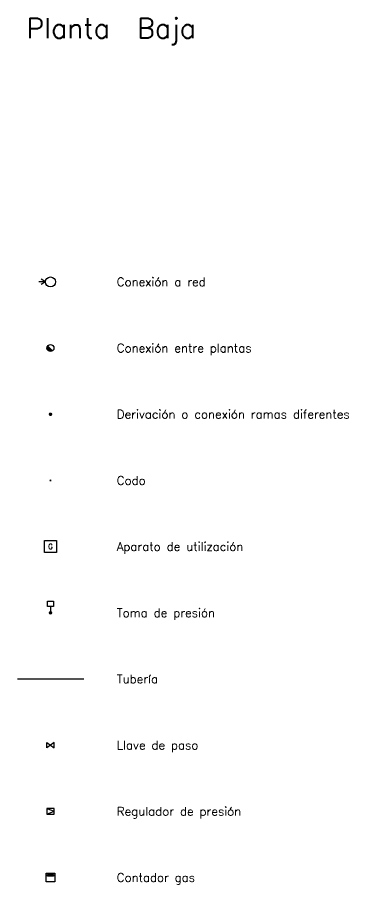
# Model space of a CAD drawing. Header units: metres. Extents: x -46.6 to 10.1, y -1.4 to 97.6.
# Drawn here: x -12.6 to -7.6, y -0.28 to 12.83 of the extents above; entities that cross this region are included whole.
import ezdxf
from ezdxf.enums import TextEntityAlignment as Align

# ---------------------------------------------------------------- set-up
doc = ezdxf.new("R2010")
doc.units = ezdxf.units.M
doc.header["$LTSCALE"] = 12.7
doc.layers.get('0').update_dxf_attribs({"linetype": 'CONTINUOUS'})
doc.layers.add('SIMBOLOGIA_GRAFICA', color=7, linetype='CONTINUOUS')
doc.styles.add('ROMANS', font='Romans', dxfattribs={"height": 0.0635})

# ---------------------------------------------------------------- blocks, each defined once
blk = doc.blocks.new('CONEXION_RED_GAS')
at = {"color": 0, "linetype": 'Continuous'}
for q in [(-3.5, 0), (-2.8, 0.8), (-2.8, -0.8)]:
    blk.add_line((-1.5, 0), q, dxfattribs=at)
blk.add_circle((0, 0), 1.5, dxfattribs=at)
blk = doc.blocks.new('Conexion a red')
at = {"layer": 'SIMBOLOGIA_GRAFICA', "color": 30, "linetype": 'Continuous', "xscale": 0.050030303038, "yscale": 0.050030303038, "zscale": 1.00060606076}
blk.add_blockref('CONEXION_RED_GAS', (-12.101, 8.833), dxfattribs=at)
blk = doc.blocks.new('CONEXION_PLANTAS_GAS')
at = {"color": 0, "linetype": 'Continuous'}
blk.add_circle((-0.004736, -0.005671), 1.5, dxfattribs=at)
for points in [[(-1.499779, 0.11617), (-1.504474, -0.033694), (0.363297, -1.459821), (0.216286, -1.489298)], [(-1.480147, 0.264817), (-1.499779, 0.11617), (0.506632, -1.415814), (0.363297, -1.459821)], [(-1.445772, 0.410761), (-1.480147, 0.264817), (0.644856, -1.357718), (0.506632, -1.415814)], [(-1.396999, 0.552544), (-1.445772, 0.410761), (0.77659, -1.286112), (0.644856, -1.357718)], [(-1.334315, 0.688749), (-1.396999, 0.552544), (0.900518, -1.201713), (0.77659, -1.286112)], [(-1.258346, 0.818016), (-1.334315, 0.688749), (1.0154, -1.105363), (0.900518, -1.201713)], [(-1.169852, 0.939054), (-1.258346, 0.818016), (1.047775, -1.074419), (1.0154, -1.105363)], [(-1.069716, 1.050651), (-1.169852, 0.939054), (-0.004736, -0.005671), (1.047775, -1.074419)], [(-1.504474, -0.033694), (-1.494184, -0.183278), (0.216286, -1.489298), (0.067066, -1.503952)], [(-1.494184, -0.183278), (-1.469012, -0.331087), (0.067066, -1.503952), (-0.082871, -1.503635)], [(-1.469012, -0.331087), (-1.429209, -0.475645), (-0.082871, -1.503635), (-0.232027, -1.488351)], [(-1.429209, -0.475645), (-1.375174, -0.615507), (-0.232027, -1.488351), (-0.378913, -1.458252)], [(-1.375174, -0.615507), (-1.307445, -0.749276), (-0.378913, -1.458252), (-0.52206, -1.41364)], [(-1.307445, -0.749276), (-1.226701, -0.875615), (-0.52206, -1.41364), (-0.660037, -1.35496)], [(-1.226701, -0.875615), (-1.133746, -0.993262), (-0.660037, -1.35496), (-0.791468, -1.282798)], [(-1.133746, -0.993262), (-1.029511, -1.101041), (-0.791468, -1.282798), (-0.915037, -1.197876)]]:
    blk.add_solid(points, dxfattribs=at)
blk = doc.blocks.new('Conexión entre plantas')
at = {"layer": 'SIMBOLOGIA_GRAFICA', "color": 30, "linetype": 'Continuous', "xscale": 0.0350212121266, "yscale": 0.0350212121266, "zscale": 1.00060606076}
blk.add_blockref('CONEXION_PLANTAS_GAS', (-12.101, 7.833), dxfattribs=at)
blk = doc.blocks.new('NUDO_DERIVACION_GAS')
at = {"color": 0, "linetype": 'Continuous'}
for points in [[(-0.742494, 0.10584), (-0.749351, 0.031185), (-0.748721, -0.043781), (-0.749351, 0.031185)], [(-0.728219, 0.179437), (-0.742494, 0.10584), (-0.74061, -0.118309), (-0.748721, -0.043781)], [(-0.706667, 0.251241), (-0.728219, 0.179437), (-0.725099, -0.191656), (-0.74061, -0.118309)], [(-0.678054, 0.320535), (-0.706667, 0.251241), (-0.702343, -0.263087), (-0.725099, -0.191656)], [(-0.642667, 0.386626), (-0.678054, 0.320535), (-0.672569, -0.33189), (-0.702343, -0.263087)], [(-0.600858, 0.448854), (-0.642667, 0.386626), (-0.636075, -0.397377), (-0.672569, -0.33189)], [(-0.553045, 0.506597), (-0.600858, 0.448854), (-0.593226, -0.458893), (-0.636075, -0.397377)], [(-0.499707, 0.559279), (-0.553045, 0.506597), (-0.544449, -0.515825), (-0.593226, -0.458893)], [(-0.441376, 0.606372), (-0.499707, 0.559279), (-0.490233, -0.567602), (-0.544449, -0.515825)], [(-0.378635, 0.647407), (-0.441376, 0.606372), (-0.431118, -0.613708), (-0.490233, -0.567602)], [(-0.31211, 0.681973), (-0.378635, 0.647407), (-0.367696, -0.653682), (-0.431118, -0.613708)], [(-0.242467, 0.709725), (-0.31211, 0.681973), (-0.300599, -0.687124), (-0.367696, -0.653682)], [(-0.170402, 0.730386), (-0.242467, 0.709725), (-0.2305, -0.713702), (-0.300599, -0.687124)], [(-0.096633, 0.743749), (-0.170402, 0.730386), (-0.158097, -0.733148), (-0.2305, -0.713702)], [(-0.0219, 0.74968), (-0.096633, 0.743749), (-0.084114, -0.745268), (-0.158097, -0.733148)], [(0.053053, 0.748121), (-0.0219, 0.74968), (-0.009291, -0.749942), (-0.084114, -0.745268)], [(0.127475, 0.739087), (0.053053, 0.748121), (0.065624, -0.747123), (-0.009291, -0.749942)], [(0.200624, 0.722669), (0.127475, 0.739087), (0.139884, -0.736839), (0.065624, -0.747123)], [(0.271768, 0.699029), (0.200624, 0.722669), (0.212747, -0.719193), (0.139884, -0.736839)], [(0.340197, 0.668406), (0.271768, 0.699029), (0.283483, -0.694361), (0.212747, -0.719193)], [(0.405227, 0.631103), (0.340197, 0.668406), (0.351388, -0.662591), (0.283483, -0.694361)], [(0.466207, 0.587495), (0.405227, 0.631103), (0.415781, -0.624201), (0.351388, -0.662591)], [(0.52253, 0.538017), (0.466207, 0.587495), (0.47602, -0.579573), (0.415781, -0.624201)], [(0.573632, 0.483163), (0.52253, 0.538017), (0.531502, -0.529155), (0.47602, -0.579573)], [(0.619002, 0.423482), (0.573632, 0.483163), (0.581674, -0.47345), (0.531502, -0.529155)], [(0.658187, 0.359569), (0.619002, 0.423482), (0.626035, -0.413014), (0.581674, -0.47345)], [(0.690796, 0.292064), (0.658187, 0.359569), (0.66414, -0.348452), (0.626035, -0.413014)], [(0.716502, 0.22164), (0.690796, 0.292064), (0.695609, -0.280407), (0.66414, -0.348452)], [(0.73505, 0.149002), (0.716502, 0.22164), (0.720128, -0.209562), (0.695609, -0.280407)], [(0.746253, 0.074875), (0.73505, 0.149002), (0.737451, -0.136622), (0.720128, -0.209562)], [(0.75, 0), (0.746253, 0.074875), (0.747407, -0.062317), (0.737451, -0.136622)]]:
    blk.add_solid(points, dxfattribs=at)
blk = doc.blocks.new('Derivación')
at = {"layer": 'SIMBOLOGIA_GRAFICA', "color": 30, "linetype": 'Continuous', "xscale": 0.0350212121266, "yscale": 0.0350212121266, "zscale": 1.00060606076}
blk.add_blockref('NUDO_DERIVACION_GAS', (-12.101, 6.832), dxfattribs=at)
blk = doc.blocks.new('NUDO_PASO_GAS')
at = {"color": 0, "linetype": 'Continuous'}
for points in [[(-0.742494, 0.10584), (-0.749351, 0.031185), (-0.748721, -0.043781), (-0.749351, 0.031185)], [(-0.728219, 0.179437), (-0.742494, 0.10584), (-0.74061, -0.118309), (-0.748721, -0.043781)], [(-0.706667, 0.251241), (-0.728219, 0.179437), (-0.725099, -0.191656), (-0.74061, -0.118309)], [(-0.678054, 0.320535), (-0.706667, 0.251241), (-0.702343, -0.263087), (-0.725099, -0.191656)], [(-0.642667, 0.386626), (-0.678054, 0.320535), (-0.672569, -0.33189), (-0.702343, -0.263087)], [(-0.600858, 0.448854), (-0.642667, 0.386626), (-0.636075, -0.397377), (-0.672569, -0.33189)], [(-0.553045, 0.506597), (-0.600858, 0.448854), (-0.593226, -0.458893), (-0.636075, -0.397377)], [(-0.499707, 0.559279), (-0.553045, 0.506597), (-0.544449, -0.515825), (-0.593226, -0.458893)], [(-0.441376, 0.606372), (-0.499707, 0.559279), (-0.490233, -0.567602), (-0.544449, -0.515825)], [(-0.378635, 0.647407), (-0.441376, 0.606372), (-0.431118, -0.613708), (-0.490233, -0.567602)], [(-0.31211, 0.681973), (-0.378635, 0.647407), (-0.367696, -0.653682), (-0.431118, -0.613708)], [(-0.242467, 0.709725), (-0.31211, 0.681973), (-0.300599, -0.687124), (-0.367696, -0.653682)], [(-0.170402, 0.730386), (-0.242467, 0.709725), (-0.2305, -0.713702), (-0.300599, -0.687124)], [(-0.096633, 0.743749), (-0.170402, 0.730386), (-0.158097, -0.733148), (-0.2305, -0.713702)], [(-0.0219, 0.74968), (-0.096633, 0.743749), (-0.084114, -0.745268), (-0.158097, -0.733148)], [(0.053053, 0.748121), (-0.0219, 0.74968), (-0.009291, -0.749942), (-0.084114, -0.745268)], [(0.127475, 0.739087), (0.053053, 0.748121), (0.065624, -0.747123), (-0.009291, -0.749942)], [(0.200624, 0.722669), (0.127475, 0.739087), (0.139884, -0.736839), (0.065624, -0.747123)], [(0.271768, 0.699029), (0.200624, 0.722669), (0.212747, -0.719193), (0.139884, -0.736839)], [(0.340197, 0.668406), (0.271768, 0.699029), (0.283483, -0.694361), (0.212747, -0.719193)], [(0.405227, 0.631103), (0.340197, 0.668406), (0.351388, -0.662591), (0.283483, -0.694361)], [(0.466207, 0.587495), (0.405227, 0.631103), (0.415781, -0.624201), (0.351388, -0.662591)], [(0.52253, 0.538017), (0.466207, 0.587495), (0.47602, -0.579573), (0.415781, -0.624201)], [(0.573632, 0.483163), (0.52253, 0.538017), (0.531502, -0.529155), (0.47602, -0.579573)], [(0.619002, 0.423482), (0.573632, 0.483163), (0.581674, -0.47345), (0.531502, -0.529155)], [(0.658187, 0.359569), (0.619002, 0.423482), (0.626035, -0.413014), (0.581674, -0.47345)], [(0.690796, 0.292064), (0.658187, 0.359569), (0.66414, -0.348452), (0.626035, -0.413014)], [(0.716502, 0.22164), (0.690796, 0.292064), (0.695609, -0.280407), (0.66414, -0.348452)], [(0.73505, 0.149002), (0.716502, 0.22164), (0.720128, -0.209562), (0.695609, -0.280407)], [(0.746253, 0.074875), (0.73505, 0.149002), (0.737451, -0.136622), (0.720128, -0.209562)], [(0.75, 0), (0.746253, 0.074875), (0.747407, -0.062317), (0.737451, -0.136622)]]:
    blk.add_solid(points, dxfattribs=at)
blk = doc.blocks.new('Codo')
at = {"layer": 'SIMBOLOGIA_GRAFICA', "color": 30, "linetype": 'Continuous', "xscale": 0.0200121212152, "yscale": 0.0200121212152, "zscale": 1.00060606076}
blk.add_blockref('NUDO_PASO_GAS', (-12.101, 5.831), dxfattribs=at)
blk = doc.blocks.new('APARATO_GAS')
at = {"color": 0, "linetype": 'Continuous'}
for p, q in [((-1.125, 1.125), (1.125, 1.125)), ((-1.125, -1.125), (-1.125, 1.125)), ((1.125, 1.125), (1.125, -1.125)), ((1.125, -1.125), (-1.125, -1.125))]:
    blk.add_line(p, q, dxfattribs=at)
at = {"color": 0, "linetype": 'Continuous', "style": 'ROMANS'}
blk.add_text('G', height=1, dxfattribs=at).set_placement((0, -0.5), align=Align.CENTER)
blk = doc.blocks.new('Aparato de utilizacion')
at = {"layer": 'SIMBOLOGIA_GRAFICA', "color": 30, "linetype": 'Continuous', "xscale": 0.08004848486079999, "yscale": 0.08004848486079999, "zscale": 1.00060606076}
blk.add_blockref('APARATO_GAS', (-12.101, 4.831), dxfattribs=at)
blk = doc.blocks.new('TOMA_PRESION_GAS')
at = {"color": 0, "linetype": 'Continuous'}
for p, q in [((-0.046683, 0.093739), (-0.046683, 0.17616)), ((-0.046683, 0.17616), (0.046683, 0.17616)), ((0.046683, 0.17616), (0.046683, 0.093739)), ((0.046683, 0.093739), (-0.046683, 0.093739)), ((0, 0.093739), (0, 0.0262))]:
    blk.add_line(p, q, dxfattribs=at)
for points in [[(-0.025977, 0.003703), (-0.026217, 0.001091), (-0.026195, -0.001532), (-0.026217, 0.001091)], [(-0.025477, 0.006278), (-0.025977, 0.003703), (-0.025911, -0.004139), (-0.026195, -0.001532)], [(-0.024723, 0.00879), (-0.025477, 0.006278), (-0.025368, -0.006705), (-0.025911, -0.004139)], [(-0.023722, 0.011214), (-0.024723, 0.00879), (-0.024572, -0.009204), (-0.025368, -0.006705)], [(-0.022484, 0.013526), (-0.023722, 0.011214), (-0.02353, -0.011611), (-0.024572, -0.009204)], [(-0.021021, 0.015704), (-0.022484, 0.013526), (-0.022254, -0.013903), (-0.02353, -0.011611)], [(-0.019349, 0.017724), (-0.021021, 0.015704), (-0.020754, -0.016055), (-0.022254, -0.013903)], [(-0.017483, 0.019567), (-0.019349, 0.017724), (-0.019048, -0.018047), (-0.020754, -0.016055)], [(-0.015442, 0.021214), (-0.017483, 0.019567), (-0.017151, -0.019858), (-0.019048, -0.018047)], [(-0.013247, 0.02265), (-0.015442, 0.021214), (-0.015083, -0.021471), (-0.017151, -0.019858)], [(-0.010919, 0.023859), (-0.013247, 0.02265), (-0.012864, -0.02287), (-0.015083, -0.021471)], [(-0.008483, 0.02483), (-0.010919, 0.023859), (-0.010517, -0.02404), (-0.012864, -0.02287)], [(-0.005962, 0.025553), (-0.008483, 0.02483), (-0.008064, -0.024969), (-0.010517, -0.02404)], [(-0.003381, 0.026021), (-0.005962, 0.025553), (-0.005531, -0.02565), (-0.008064, -0.024969)], [(-0.000766, 0.026228), (-0.003381, 0.026021), (-0.002943, -0.026074), (-0.005531, -0.02565)], [(0.001856, 0.026174), (-0.000766, 0.026228), (-0.000325, -0.026237), (-0.002943, -0.026074)], [(0.00446, 0.025858), (0.001856, 0.026174), (0.002296, -0.026139), (-0.000325, -0.026237)], [(0.007019, 0.025283), (0.00446, 0.025858), (0.004894, -0.025779), (0.002296, -0.026139)], [(0.009508, 0.024456), (0.007019, 0.025283), (0.007443, -0.025162), (0.004894, -0.025779)], [(0.011902, 0.023385), (0.009508, 0.024456), (0.009918, -0.024293), (0.007443, -0.025162)], [(0.014177, 0.02208), (0.011902, 0.023385), (0.012294, -0.023181), (0.009918, -0.024293)], [(0.016311, 0.020554), (0.014177, 0.02208), (0.014546, -0.021838), (0.012294, -0.023181)], [(0.018281, 0.018823), (0.016311, 0.020554), (0.016654, -0.020277), (0.014546, -0.021838)], [(0.020069, 0.016904), (0.018281, 0.018823), (0.018595, -0.018513), (0.016654, -0.020277)], [(0.021656, 0.014816), (0.020069, 0.016904), (0.02035, -0.016564), (0.018595, -0.018513)], [(0.023027, 0.01258), (0.021656, 0.014816), (0.021902, -0.01445), (0.02035, -0.016564)], [(0.024168, 0.010218), (0.023027, 0.01258), (0.023235, -0.012191), (0.021902, -0.01445)], [(0.025067, 0.007754), (0.024168, 0.010218), (0.024336, -0.00981), (0.023235, -0.012191)], [(0.025716, 0.005213), (0.025067, 0.007754), (0.025194, -0.007332), (0.024336, -0.00981)], [(0.026108, 0.00262), (0.025716, 0.005213), (0.0258, -0.00478), (0.025194, -0.007332)], [(0.026239, 0), (0.026108, 0.00262), (0.026149, -0.00218), (0.0258, -0.00478)]]:
    blk.add_solid(points, dxfattribs=at)
blk = doc.blocks.new('Toma de presion')
at = {"layer": 'SIMBOLOGIA_GRAFICA', "color": 30, "linetype": 'Continuous', "xscale": 1.00060606076, "yscale": 1.00060606076, "zscale": 1.00060606076}
blk.add_blockref('TOMA_PRESION_GAS', (-12.101, 3.83), dxfattribs=at)
blk = doc.blocks.new('Tubería')
at = {"layer": 'SIMBOLOGIA_GRAFICA', "color": 30, "linetype": 'Continuous'}
blk.add_line((-12.601, 2.829), (-11.6, 2.829), dxfattribs=at)
blk = doc.blocks.new('LLAVE_PASO_GAS')
at = {"color": 0, "linetype": 'Continuous'}
for p, q in [((-1.5, 1.125), (1.5, -1.125)), ((1.5, 1.125), (-1.5, -1.125)), ((-1.5, -1.125), (-1.5, 1.125)), ((1.5, -1.125), (1.5, 1.125))]:
    blk.add_line(p, q, dxfattribs=at)
blk = doc.blocks.new('Llave de paso')
at = {"layer": 'SIMBOLOGIA_GRAFICA', "color": 30, "linetype": 'Continuous', "xscale": 0.03752272727849999, "yscale": 0.03752272727849999, "zscale": 1.00060606076}
blk.add_blockref('LLAVE_PASO_GAS', (-12.101, 1.829), dxfattribs=at)
blk = doc.blocks.new('VALVULA_REG_PRESION_GAS')
at = {"color": 0, "linetype": 'Continuous'}
for p, q in [((-1.50002, 1.125), (1.49998, 0)), ((1.49998, 1.125), (-1.50002, 1.125)), ((-1.50002, 1.125), (-1.50002, -1.125)), ((-1.50002, -1.125), (1.49998, 0)), ((1.49998, -1.125), (1.49998, 1.125)), ((-1.50002, -1.125), (1.49998, -1.125))]:
    blk.add_line(p, q, dxfattribs=at)
blk = doc.blocks.new('Regulador_presion')
at = {"layer": 'SIMBOLOGIA_GRAFICA', "color": 30, "linetype": 'Continuous', "xscale": 0.03752272727849999, "yscale": 0.03752272727849999, "zscale": 1.00060606076}
blk.add_blockref('VALVULA_REG_PRESION_GAS', (-12.101, 0.828), dxfattribs=at)
blk = doc.blocks.new('CONTADOR_GAS')
at = {"color": 0, "linetype": 'Continuous'}
for p, q in [((-1.125, 1.125), (1.125, 1.125)), ((-1.125, -1.125), (-1.125, 1.125)), ((-0.775, 0.775), (0.775, 0.775)), ((-0.775, 0.367113), (-0.775, 0.775)), ((0.775, 0.367113), (-0.775, 0.367113)), ((0.775, 0.775), (0.775, 0.367113)), ((1.125, 1.125), (1.125, -1.125)), ((1.125, -1.125), (-1.125, -1.125))]:
    blk.add_line(p, q, dxfattribs=at)
blk = doc.blocks.new('Contador gas')
at = {"layer": 'SIMBOLOGIA_GRAFICA', "color": 30, "linetype": 'Continuous', "xscale": 0.05653424243293999, "yscale": 0.05653424243293999, "zscale": 1.00060606076}
blk.add_blockref('CONTADOR_GAS', (-12.101, -0.172), dxfattribs=at)

msp = doc.modelspace()

# ---------------------------------------------------------------- block references
at = {"linetype": 'Continuous'}
for name in ['Conexion a red', 'Conexión entre plantas', 'Derivación', 'Codo', 'Aparato de utilizacion', 'Toma de presion', 'Tubería', 'Llave de paso', 'Regulador_presion', 'Contador gas']:
    msp.add_blockref(name, (0, 0), dxfattribs=at)

# ---------------------------------------------------------------- texts
at = {"color": 7, "linetype": 'Continuous', "style": 'ROMANS'}
msp.add_text('Planta  Baja', height=0.30011, dxfattribs=at).set_placement((-11.187, 12.519), align=Align.CENTER)
at = {"layer": 'SIMBOLOGIA_GRAFICA', "color": 30, "linetype": 'Continuous', "style": 'ROMANS'}
for s, height, p in [('Conexión a red', 0.13008, (-11.1, 8.833)), ('Conexión entre plantas', 0.13008, (-11.1, 7.833)), ('Derivación o conexión ramas diferentes', 0.13008, (-11.1, 6.832)), ('Codo', 0.1301, (-11.1, 5.831)), ('Aparato de utilización', 0.13008, (-11.1, 4.831)), ('Toma de presión', 0.13008, (-11.1, 3.83)), ('Tubería', 0.1301, (-11.1, 2.829)), ('Llave de paso', 0.13008, (-11.1, 1.829)), ('Regulador de presión', 0.13008, (-11.1, 0.828)), ('Contador gas', 0.13008, (-11.1, -0.172))]:
    msp.add_text(s, height=height, dxfattribs=at).set_placement(p, align=Align.MIDDLE_LEFT)

doc.saveas('drawing.dxf')
